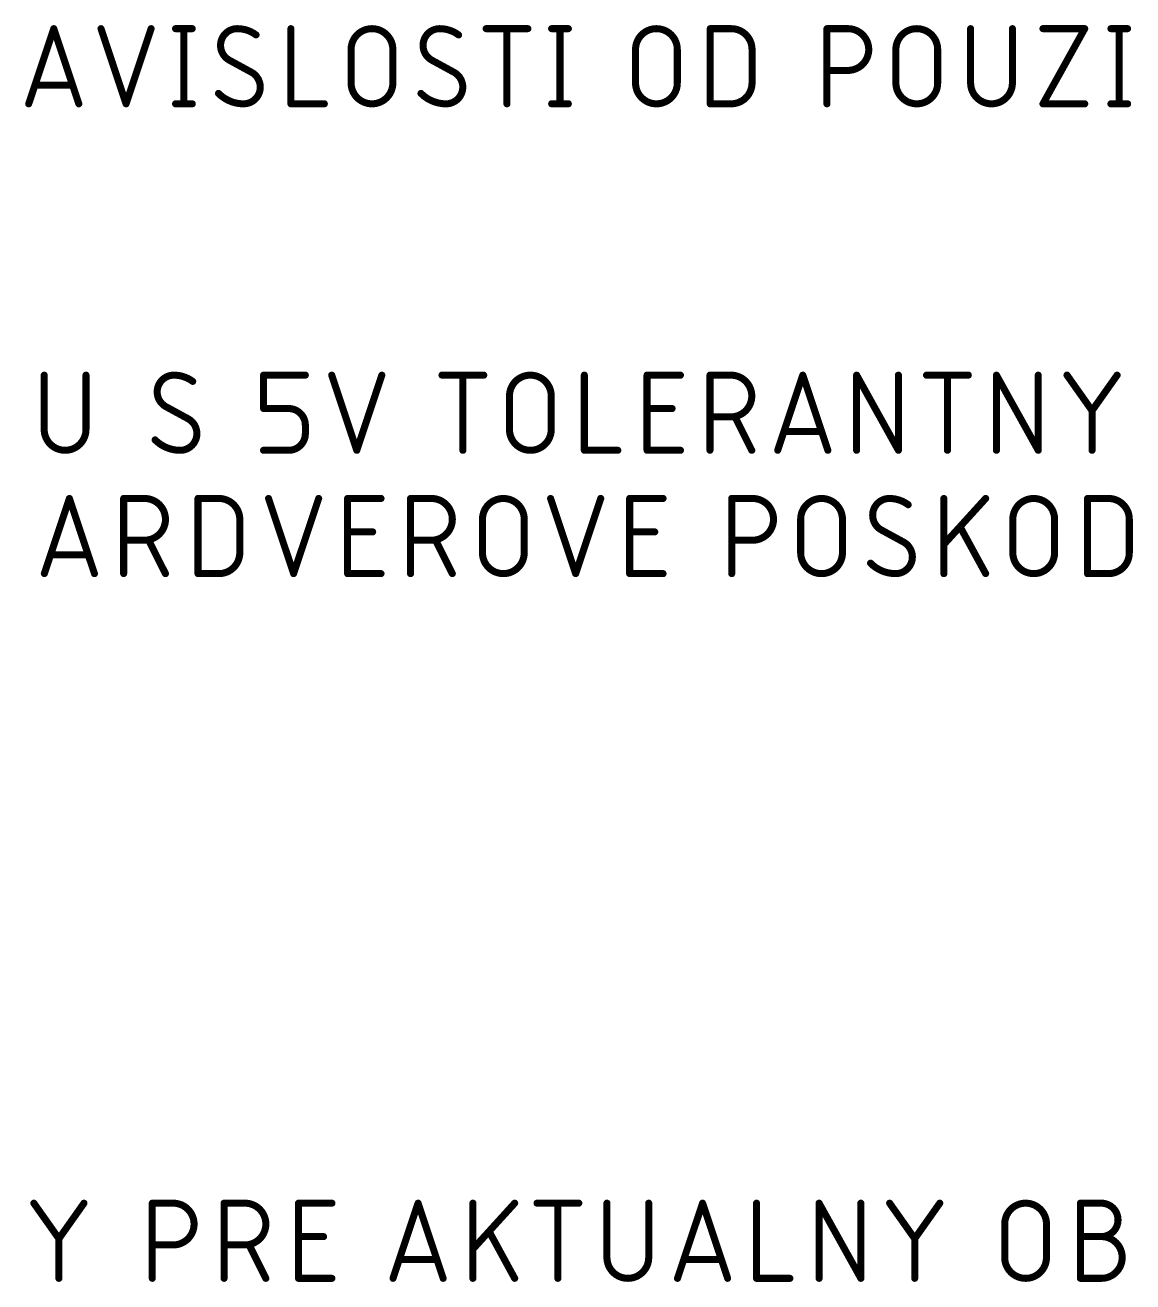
# Model space of a CAD drawing. Extents: x -165 to 95, y -26 to 154.
# Drawn here: x -55.76 to -31.82, y 7.62 to 34.8 of the extents above; entities that cross this region are included whole.
import ezdxf

# ---------------------------------------------------------------- set-up
doc = ezdxf.new("R2010")
doc.units = 0
doc.layers.add('94', color=14, linetype='CONTINUOUS')
doc.layers.add('95', color=250, linetype='CONTINUOUS')

msp = doc.modelspace()

# ---------------------------------------------------------------- linework, layer by layer
at = {"layer": '94', "const_width": 0.1524}
for points in [[(-55.3495, 27.2288), (-55.3495, 26.0548)], [(-54.4463, 26.0548), (-54.4463, 27.2288)], [(-50.608, 26.5063), (-50.608, 27.2288)], [(-50.608, 27.2288), (-49.7049, 27.2288)], [(-49.1352, 27.2288), (-48.5933, 25.6032)], [(-48.5933, 25.6032), (-48.0514, 27.2288)], [(-46.7523, 27.2288), (-45.8492, 27.2288)], [(-46.3007, 25.6032), (-46.3007, 27.2288)], [(-43.6752, 27.2288), (-43.6752, 25.6032)], [(-42.3205, 25.6032), (-42.3205, 27.2288)], [(-42.3205, 27.2288), (-41.598, 27.2288)], [(-40.9596, 25.6032), (-40.9596, 27.2288)], [(-40.9596, 27.2288), (-40.508, 27.2288)], [(-39.4959, 25.6032), (-38.954, 27.2288)], [(-38.954, 27.2288), (-38.4122, 25.6032)], [(-37.7904, 25.6032), (-37.7904, 27.2288)], [(-37.7904, 27.2288), (-36.8873, 25.6032)], [(-36.8873, 25.6032), (-36.8873, 27.2288)], [(-36.2794, 27.2288), (-35.3762, 27.2288)], [(-35.8278, 25.6032), (-35.8278, 27.2288)], [(-34.7683, 25.6032), (-34.7683, 27.2288)], [(-34.7683, 27.2288), (-33.8652, 25.6032)], [(-33.8652, 25.6032), (-33.8652, 27.2288)], [(-33.2434, 27.2288), (-32.7015, 26.4612)], [(-32.7015, 26.4612), (-32.1597, 27.2288)], [(-45.2934, 26.0548), (-45.2934, 26.7772)], [(-44.3903, 26.7772), (-44.3903, 26.0548)], [(-52.2302, 26.2805), (-52.7269, 26.5515)], [(-50.0661, 26.5063), (-50.608, 26.5063)], [(-42.3205, 26.5063), (-41.7786, 26.5063)], [(-40.508, 26.3257), (-40.9596, 26.3257)], [(-40.0565, 25.6032), (-40.4177, 26.3257)], [(-32.7015, 25.6032), (-32.7015, 26.4612)], [(-49.7049, 25.9644), (-49.7049, 26.1451)], [(-38.5476, 26.0096), (-39.3604, 26.0096)], [(-50.608, 25.6032), (-50.0661, 25.6032)], [(-43.6752, 25.6032), (-42.9527, 25.6032)], [(-41.598, 25.6032), (-42.3205, 25.6032)], [(-55.3465, 22.9362), (-54.8046, 24.5618)], [(-54.8046, 24.5618), (-54.2627, 22.9362)], [(-53.6318, 22.9362), (-53.6318, 24.5618)], [(-53.6318, 24.5618), (-53.1802, 24.5618)], [(-52.0257, 22.9362), (-52.0257, 24.5618)], [(-52.0257, 24.5618), (-51.5741, 24.5618)], [(-50.5008, 24.5618), (-49.9589, 22.9362)], [(-49.9589, 22.9362), (-49.417, 24.5618)], [(-48.7923, 22.9362), (-48.7923, 24.5618)], [(-48.7923, 24.5618), (-48.0698, 24.5618)], [(-47.4314, 22.9362), (-47.4314, 24.5618)], [(-47.4314, 24.5618), (-46.9798, 24.5618)], [(-44.4046, 24.5618), (-43.8627, 22.9362)], [(-43.8627, 22.9362), (-43.3209, 24.5618)], [(-42.6961, 22.9362), (-42.6961, 24.5618)], [(-42.6961, 24.5618), (-41.9736, 24.5618)], [(-40.4896, 22.9362), (-40.4896, 24.5618)], [(-40.4896, 24.5618), (-40.038, 24.5618)], [(-35.9044, 22.9362), (-35.9044, 24.5618)], [(-35.0013, 24.5618), (-35.9044, 23.5684)], [(-32.7993, 22.9362), (-32.7993, 24.5618)], [(-32.7993, 24.5618), (-32.3477, 24.5618)], [(-51.1226, 24.1102), (-51.1226, 23.3878)], [(-45.8774, 23.3878), (-45.8774, 24.1102)], [(-44.9743, 24.1102), (-44.9743, 23.3878)], [(-38.9997, 23.3878), (-38.9997, 24.1102)], [(-38.0966, 24.1102), (-38.0966, 23.3878)], [(-36.7662, 23.6135), (-37.2629, 23.8845)], [(-35.0013, 22.9362), (-35.5432, 23.9296)], [(-34.4145, 23.3878), (-34.4145, 24.1102)], [(-33.5114, 24.1102), (-33.5114, 23.3878)], [(-31.8962, 24.1102), (-31.8962, 23.3878)], [(-53.1802, 23.6587), (-53.6318, 23.6587)], [(-52.7287, 22.9362), (-53.0899, 23.6587)], [(-48.7923, 23.8393), (-48.2504, 23.8393)], [(-46.9798, 23.6587), (-47.4314, 23.6587)], [(-46.5283, 22.9362), (-46.8895, 23.6587)], [(-42.6961, 23.8393), (-42.1542, 23.8393)], [(-40.038, 23.6587), (-40.4896, 23.6587)], [(-54.3982, 23.3426), (-55.211, 23.3426)], [(-51.5741, 22.9362), (-52.0257, 22.9362)], [(-48.0698, 22.9362), (-48.7923, 22.9362)], [(-41.9736, 22.9362), (-42.6961, 22.9362)], [(-32.3477, 22.9362), (-32.7993, 22.9362)], [(-55.5737, 9.3218), (-55.0318, 8.5542)], [(-55.0318, 8.5542), (-54.4899, 9.3218)], [(-53.0134, 7.6962), (-53.0134, 9.3218)], [(-53.0134, 9.3218), (-52.5618, 9.3218)], [(-51.4622, 7.6962), (-51.4622, 9.3218)], [(-51.4622, 9.3218), (-51.0106, 9.3218)], [(-49.8531, 7.6962), (-49.8531, 9.3218)], [(-49.8531, 9.3218), (-49.1306, 9.3218)], [(-47.8102, 7.6962), (-47.2683, 9.3218)], [(-47.2683, 9.3218), (-46.7264, 7.6962)], [(-46.0835, 7.6962), (-46.0835, 9.3218)], [(-45.1804, 9.3218), (-46.0835, 8.3284)], [(-44.6978, 9.3218), (-43.7947, 9.3218)], [(-44.2463, 7.6962), (-44.2463, 9.3218)], [(-43.1868, 9.3218), (-43.1868, 8.1478)], [(-42.2837, 8.1478), (-42.2837, 9.3218)], [(-41.6619, 7.6962), (-41.12, 9.3218)], [(-41.12, 9.3218), (-40.5781, 7.6962)], [(-39.9533, 9.3218), (-39.9533, 7.6962)], [(-38.6016, 7.6962), (-38.6016, 9.3218)], [(-38.6016, 9.3218), (-37.6985, 7.6962)], [(-37.6985, 7.6962), (-37.6985, 9.3218)], [(-37.0767, 9.3218), (-36.5348, 8.5542)], [(-36.5348, 8.5542), (-35.993, 9.3218)], [(-32.9533, 7.6962), (-32.9533, 9.3218)], [(-32.9533, 9.3218), (-32.5017, 9.3218)], [(-45.1804, 7.6962), (-45.7223, 8.6896)], [(-34.5896, 8.1478), (-34.5896, 8.8702)], [(-33.6865, 8.8702), (-33.6865, 8.1478)], [(-55.0318, 7.6962), (-55.0318, 8.5542)], [(-52.5618, 8.4187), (-53.0134, 8.4187)], [(-51.0106, 8.4187), (-51.4622, 8.4187)], [(-50.5591, 7.6962), (-50.9203, 8.4187)], [(-49.8531, 8.5993), (-49.3113, 8.5993)], [(-36.5348, 7.6962), (-36.5348, 8.5542)], [(-32.9533, 8.5993), (-32.5017, 8.5993)], [(-46.8619, 8.1026), (-47.6747, 8.1026)], [(-40.7136, 8.1026), (-41.5264, 8.1026)], [(-49.1306, 7.6962), (-49.8531, 7.6962)], [(-39.9533, 7.6962), (-39.2309, 7.6962)], [(-32.5017, 7.6962), (-32.9533, 7.6962)]]:
    msp.add_lwpolyline(points, dxfattribs=at)
at = {"layer": '94'}
for points, const_width in [([(-55.3114, 27.2288, 1), (-55.3876, 27.2288)], 0.0762), ([(-54.4082, 27.2288, 1), (-54.4844, 27.2288)], 0.0762), ([(-52.5463, 27.2288, 0.4142), (-52.9075, 26.8676)], 0.1524), ([(-52.1399, 27.0933, 0.1623), (-52.5463, 27.2288)], 0.1524), ([(-52.5463, 27.2669, 1), (-52.5463, 27.1907)], 0.0762), ([(-52.5463, 27.1907, 1), (-52.5463, 27.2669)], 0.0762), ([(-50.5699, 27.2288, 1), (-50.6461, 27.2288)], 0.0762), ([(-50.608, 27.2669, 1), (-50.608, 27.1907)], 0.0762), ([(-49.7049, 27.1907, 1), (-49.7049, 27.2669)], 0.0762), ([(-49.099, 27.2408, 1), (-49.1713, 27.2168)], 0.0762), ([(-48.0153, 27.2168, 1), (-48.0876, 27.2408)], 0.0762), ([(-46.7523, 27.2669, 1), (-46.7523, 27.1907)], 0.0762), ([(-46.2626, 27.2288, 1), (-46.3388, 27.2288)], 0.0762), ([(-45.8492, 27.1907, 1), (-45.8492, 27.2669)], 0.0762), ([(-44.3903, 26.7772, 1), (-45.2934, 26.7772)], 0.1524), ([(-43.6371, 27.2288, 1), (-43.7133, 27.2288)], 0.0762), ([(-42.2824, 27.2288, 1), (-42.3586, 27.2288)], 0.0762), ([(-42.3205, 27.2669, 1), (-42.3205, 27.1907)], 0.0762), ([(-41.598, 27.1907, 1), (-41.598, 27.2669)], 0.0762), ([(-40.9215, 27.2288, 1), (-40.9977, 27.2288)], 0.0762), ([(-40.9596, 27.2669, 1), (-40.9596, 27.1907)], 0.0762), ([(-40.508, 26.3257, 1), (-40.508, 27.2288)], 0.1524), ([(-40.508, 27.2669, 1), (-40.508, 27.1907)], 0.0762), ([(-40.508, 27.1907, 1), (-40.508, 27.2669)], 0.0762), ([(-38.9179, 27.2408, 1), (-38.9902, 27.2168)], 0.0762), ([(-38.9179, 27.2168, 1), (-38.9902, 27.2408)], 0.0762), ([(-37.7523, 27.2288, 1), (-37.8285, 27.2288)], 0.0762), ([(-37.7571, 27.2473, 1), (-37.8237, 27.2103)], 0.0762), ([(-36.8492, 27.2288, 1), (-36.9254, 27.2288)], 0.0762), ([(-36.2794, 27.2669, 1), (-36.2794, 27.1907)], 0.0762), ([(-35.7897, 27.2288, 1), (-35.8659, 27.2288)], 0.0762), ([(-35.3762, 27.1907, 1), (-35.3762, 27.2669)], 0.0762), ([(-34.7302, 27.2288, 1), (-34.8064, 27.2288)], 0.0762), ([(-34.735, 27.2473, 1), (-34.8016, 27.2103)], 0.0762), ([(-33.8271, 27.2288, 1), (-33.9033, 27.2288)], 0.0762), ([(-33.2123, 27.2508, 1), (-33.2745, 27.2068)], 0.0762), ([(-32.1286, 27.2068, 1), (-32.1908, 27.2508)], 0.0762), ([(-52.9075, 26.8676, 0.2656), (-52.7269, 26.5515)], 0.1524), ([(-52.8694, 26.8676, 1), (-52.9456, 26.8676)], 0.0762), ([(-52.1627, 27.0629, 1), (-52.117, 27.1238)], 0.0762), ([(-52.9456, 26.8676, 1), (-52.8694, 26.8676)], 0.0762), ([(-45.2553, 26.7772, 1), (-45.3315, 26.7772)], 0.0762), ([(-45.3315, 26.7772, 1), (-45.2553, 26.7772)], 0.0762), ([(-44.3522, 26.7772, 1), (-44.4284, 26.7772)], 0.0762), ([(-44.4284, 26.7772, 1), (-44.3522, 26.7772)], 0.0762), ([(-52.7086, 26.5849, 1), (-52.7451, 26.518)], 0.0762), ([(-52.7462, 26.5186, 1), (-52.7075, 26.5843)], 0.0762), ([(-50.608, 26.5444, 1), (-50.608, 26.4682)], 0.0762), ([(-50.6461, 26.5063, 1), (-50.5699, 26.5063)], 0.0762), ([(-49.7049, 26.1451, 0.4142), (-50.0661, 26.5063)], 0.1524), ([(-50.0661, 26.5444, 1), (-50.0661, 26.4682)], 0.0762), ([(-50.0661, 26.4682, 1), (-50.0661, 26.5444)], 0.0762), ([(-42.3205, 26.5444, 1), (-42.3205, 26.4682)], 0.0762), ([(-41.7786, 26.4682, 1), (-41.7786, 26.5444)], 0.0762), ([(-40.9596, 26.3638, 1), (-40.9596, 26.2876)], 0.0762), ([(-40.508, 26.3638, 1), (-40.508, 26.2876)], 0.0762), ([(-40.508, 26.2876, 1), (-40.508, 26.3638)], 0.0762), ([(-40.3836, 26.3427, 1), (-40.4518, 26.3086)], 0.0762), ([(-32.7327, 26.4831, 1), (-32.6704, 26.4392)], 0.0762), ([(-32.6634, 26.4612, 1), (-32.7396, 26.4612)], 0.0762), ([(-32.7327, 26.4392, 1), (-32.6704, 26.4831)], 0.0762), ([(-55.3495, 26.0548, 1), (-54.4463, 26.0548)], 0.1524), ([(-55.3114, 26.0548, 1), (-55.3876, 26.0548)], 0.0762), ([(-55.3876, 26.0548, 1), (-55.3114, 26.0548)], 0.0762), ([(-54.4082, 26.0548, 1), (-54.4844, 26.0548)], 0.0762), ([(-54.4844, 26.0548, 1), (-54.4082, 26.0548)], 0.0762), ([(-52.2108, 26.3134, 1), (-52.2495, 26.2477)], 0.0762), ([(-52.0496, 25.9644, 0.2656), (-52.2302, 26.2805)], 0.1524), ([(-52.2484, 26.2471, 1), (-52.2119, 26.314)], 0.0762), ([(-49.6668, 26.1451, 1), (-49.743, 26.1451)], 0.0762), ([(-49.743, 26.1451, 1), (-49.6668, 26.1451)], 0.0762), ([(-45.2934, 26.0548, 1), (-44.3903, 26.0548)], 0.1524), ([(-45.2553, 26.0548, 1), (-45.3315, 26.0548)], 0.0762), ([(-45.3315, 26.0548, 1), (-45.2553, 26.0548)], 0.0762), ([(-44.3522, 26.0548, 1), (-44.4284, 26.0548)], 0.0762), ([(-44.4284, 26.0548, 1), (-44.3522, 26.0548)], 0.0762), ([(-52.9527, 25.829, 0.2), (-52.4108, 25.6032)], 0.1524), ([(-52.9256, 25.8558, 1), (-52.9797, 25.8021)], 0.0762), ([(-52.4108, 25.6032, 0.4142), (-52.0496, 25.9644)], 0.1524), ([(-52.0115, 25.9644, 1), (-52.0877, 25.9644)], 0.0762), ([(-52.0877, 25.9644, 1), (-52.0115, 25.9644)], 0.0762), ([(-50.0661, 25.6032, 0.4142), (-49.7049, 25.9644)], 0.1524), ([(-49.6668, 25.9644, 1), (-49.743, 25.9644)], 0.0762), ([(-49.743, 25.9644, 1), (-49.6668, 25.9644)], 0.0762), ([(-39.3604, 26.0477, 1), (-39.3604, 25.9715)], 0.0762), ([(-38.5476, 25.9715, 1), (-38.5476, 26.0477)], 0.0762), ([(-52.4108, 25.6413, 1), (-52.4108, 25.5651)], 0.0762), ([(-52.4108, 25.5651, 1), (-52.4108, 25.6413)], 0.0762), ([(-50.608, 25.6413, 1), (-50.608, 25.5651)], 0.0762), ([(-50.0661, 25.6413, 1), (-50.0661, 25.5651)], 0.0762), ([(-50.0661, 25.5651, 1), (-50.0661, 25.6413)], 0.0762), ([(-48.6295, 25.6152, 1), (-48.5572, 25.5912)], 0.0762), ([(-48.6295, 25.5912, 1), (-48.5572, 25.6152)], 0.0762), ([(-46.3388, 25.6032, 1), (-46.2626, 25.6032)], 0.0762), ([(-43.6752, 25.6413, 1), (-43.6752, 25.5651)], 0.0762), ([(-43.7133, 25.6032, 1), (-43.6371, 25.6032)], 0.0762), ([(-42.9527, 25.5651, 1), (-42.9527, 25.6413)], 0.0762), ([(-42.3205, 25.6413, 1), (-42.3205, 25.5651)], 0.0762), ([(-42.3586, 25.6032, 1), (-42.2824, 25.6032)], 0.0762), ([(-41.598, 25.5651, 1), (-41.598, 25.6413)], 0.0762), ([(-40.9977, 25.6032, 1), (-40.9215, 25.6032)], 0.0762), ([(-40.0905, 25.5862, 1), (-40.0224, 25.6202)], 0.0762), ([(-39.5321, 25.6152, 1), (-39.4598, 25.5912)], 0.0762), ([(-38.4483, 25.5912, 1), (-38.376, 25.6152)], 0.0762), ([(-37.8285, 25.6032, 1), (-37.7523, 25.6032)], 0.0762), ([(-36.9254, 25.6032, 1), (-36.8492, 25.6032)], 0.0762), ([(-36.9206, 25.5847, 1), (-36.854, 25.6217)], 0.0762), ([(-35.8659, 25.6032, 1), (-35.7897, 25.6032)], 0.0762), ([(-34.8064, 25.6032, 1), (-34.7302, 25.6032)], 0.0762), ([(-33.9033, 25.6032, 1), (-33.8271, 25.6032)], 0.0762), ([(-33.8985, 25.5847, 1), (-33.8319, 25.6217)], 0.0762), ([(-32.7396, 25.6032, 1), (-32.6634, 25.6032)], 0.0762), ([(-54.7684, 24.5738, 1), (-54.8407, 24.5498)], 0.0762), ([(-54.7684, 24.5498, 1), (-54.8407, 24.5738)], 0.0762), ([(-53.5937, 24.5618, 1), (-53.6699, 24.5618)], 0.0762), ([(-53.6318, 24.5999, 1), (-53.6318, 24.5237)], 0.0762), ([(-53.1802, 23.6587, 1), (-53.1802, 24.5618)], 0.1524), ([(-53.1802, 24.5999, 1), (-53.1802, 24.5237)], 0.0762), ([(-53.1802, 24.5237, 1), (-53.1802, 24.5999)], 0.0762), ([(-51.9876, 24.5618, 1), (-52.0638, 24.5618)], 0.0762), ([(-52.0257, 24.5999, 1), (-52.0257, 24.5237)], 0.0762), ([(-51.1226, 24.1102, 0.4142), (-51.5741, 24.5618)], 0.1524), ([(-51.5741, 24.5999, 1), (-51.5741, 24.5237)], 0.0762), ([(-51.5741, 24.5237, 1), (-51.5741, 24.5999)], 0.0762), ([(-50.4646, 24.5738, 1), (-50.5369, 24.5498)], 0.0762), ([(-49.3809, 24.5498, 1), (-49.4532, 24.5738)], 0.0762), ([(-48.7542, 24.5618, 1), (-48.8304, 24.5618)], 0.0762), ([(-48.7923, 24.5999, 1), (-48.7923, 24.5237)], 0.0762), ([(-48.0698, 24.5237, 1), (-48.0698, 24.5999)], 0.0762), ([(-47.3933, 24.5618, 1), (-47.4695, 24.5618)], 0.0762), ([(-47.4314, 24.5999, 1), (-47.4314, 24.5237)], 0.0762), ([(-46.9798, 23.6587, 1), (-46.9798, 24.5618)], 0.1524), ([(-46.9798, 24.5999, 1), (-46.9798, 24.5237)], 0.0762), ([(-46.9798, 24.5237, 1), (-46.9798, 24.5999)], 0.0762), ([(-44.9743, 24.1102, 1), (-45.8774, 24.1102)], 0.1524), ([(-44.3684, 24.5738, 1), (-44.4407, 24.5498)], 0.0762), ([(-43.2847, 24.5498, 1), (-43.357, 24.5738)], 0.0762), ([(-42.658, 24.5618, 1), (-42.7342, 24.5618)], 0.0762), ([(-42.6961, 24.5999, 1), (-42.6961, 24.5237)], 0.0762), ([(-41.9736, 24.5237, 1), (-41.9736, 24.5999)], 0.0762), ([(-40.4515, 24.5618, 1), (-40.5277, 24.5618)], 0.0762), ([(-40.4896, 24.5999, 1), (-40.4896, 24.5237)], 0.0762), ([(-40.038, 23.6587, 1), (-40.038, 24.5618)], 0.1524), ([(-40.038, 24.5999, 1), (-40.038, 24.5237)], 0.0762), ([(-40.038, 24.5237, 1), (-40.038, 24.5999)], 0.0762), ([(-38.0965, 24.1102, 1), (-38.9997, 24.1102)], 0.1524), ([(-37.0822, 24.5618, 0.4142), (-37.4435, 24.2006)], 0.1524), ([(-36.6758, 24.4263, 0.1623), (-37.0822, 24.5618)], 0.1524), ([(-37.0822, 24.5999, 1), (-37.0822, 24.5237)], 0.0762), ([(-37.0822, 24.5237, 1), (-37.0822, 24.5999)], 0.0762), ([(-36.6987, 24.3959, 1), (-36.653, 24.4568)], 0.0762), ([(-35.8663, 24.5618, 1), (-35.9425, 24.5618)], 0.0762), ([(-34.9731, 24.5362, 1), (-35.0295, 24.5874)], 0.0762), ([(-33.5114, 24.1102, 1), (-34.4145, 24.1102)], 0.1524), ([(-32.7612, 24.5618, 1), (-32.8374, 24.5618)], 0.0762), ([(-32.7993, 24.5999, 1), (-32.7993, 24.5237)], 0.0762), ([(-31.8962, 24.1102, 0.4142), (-32.3477, 24.5618)], 0.1524), ([(-32.3477, 24.5999, 1), (-32.3477, 24.5237)], 0.0762), ([(-32.3477, 24.5237, 1), (-32.3477, 24.5999)], 0.0762), ([(-37.4435, 24.2006, 0.2656), (-37.2629, 23.8845)], 0.1524), ([(-37.4054, 24.2006, 1), (-37.4816, 24.2006)], 0.0762), ([(-37.4816, 24.2006, 1), (-37.4054, 24.2006)], 0.0762), ([(-51.0845, 24.1102, 1), (-51.1607, 24.1102)], 0.0762), ([(-51.1607, 24.1102, 1), (-51.0845, 24.1102)], 0.0762), ([(-45.8393, 24.1102, 1), (-45.9155, 24.1102)], 0.0762), ([(-45.9155, 24.1102, 1), (-45.8393, 24.1102)], 0.0762), ([(-44.9362, 24.1102, 1), (-45.0124, 24.1102)], 0.0762), ([(-45.0124, 24.1102, 1), (-44.9362, 24.1102)], 0.0762), ([(-38.9616, 24.1102, 1), (-39.0378, 24.1102)], 0.0762), ([(-39.0378, 24.1102, 1), (-38.9616, 24.1102)], 0.0762), ([(-38.0585, 24.1102, 1), (-38.1347, 24.1102)], 0.0762), ([(-38.1346, 24.1102, 1), (-38.0584, 24.1102)], 0.0762), ([(-37.2446, 23.9179, 1), (-37.2811, 23.851)], 0.0762), ([(-37.2822, 23.8516, 1), (-37.2435, 23.9173)], 0.0762), ([(-35.5097, 23.9479, 1), (-35.5766, 23.9114)], 0.0762), ([(-34.3764, 24.1102, 1), (-34.4526, 24.1102)], 0.0762), ([(-34.4526, 24.1102, 1), (-34.3764, 24.1102)], 0.0762), ([(-33.4733, 24.1102, 1), (-33.5495, 24.1102)], 0.0762), ([(-33.5495, 24.1102, 1), (-33.4733, 24.1102)], 0.0762), ([(-31.8581, 24.1102, 1), (-31.9343, 24.1102)], 0.0762), ([(-31.9343, 24.1102, 1), (-31.8581, 24.1102)], 0.0762), ([(-53.6318, 23.6968, 1), (-53.6318, 23.6206)], 0.0762), ([(-53.1802, 23.6968, 1), (-53.1802, 23.6206)], 0.0762), ([(-53.1802, 23.6206, 1), (-53.1802, 23.6968)], 0.0762), ([(-53.0558, 23.6757, 1), (-53.124, 23.6416)], 0.0762), ([(-48.7923, 23.8774, 1), (-48.7923, 23.8012)], 0.0762), ([(-48.2504, 23.8012, 1), (-48.2504, 23.8774)], 0.0762), ([(-47.4314, 23.6968, 1), (-47.4314, 23.6206)], 0.0762), ([(-46.9798, 23.6968, 1), (-46.9798, 23.6206)], 0.0762), ([(-46.9798, 23.6206, 1), (-46.9798, 23.6968)], 0.0762), ([(-46.8554, 23.6757, 1), (-46.9236, 23.6416)], 0.0762), ([(-42.6961, 23.8774, 1), (-42.6961, 23.8012)], 0.0762), ([(-42.1542, 23.8012, 1), (-42.1542, 23.8774)], 0.0762), ([(-40.4896, 23.6968, 1), (-40.4896, 23.6206)], 0.0762), ([(-40.038, 23.6968, 1), (-40.038, 23.6206)], 0.0762), ([(-40.038, 23.6206, 1), (-40.038, 23.6968)], 0.0762), ([(-36.7468, 23.6464, 1), (-36.7855, 23.5807)], 0.0762), ([(-36.5855, 23.2974, 0.2656), (-36.7662, 23.6135)], 0.1524), ([(-36.7844, 23.5801, 1), (-36.7479, 23.647)], 0.0762), ([(-55.211, 23.3807, 1), (-55.211, 23.3045)], 0.0762), ([(-54.3982, 23.3045, 1), (-54.3982, 23.3807)], 0.0762), ([(-51.5741, 22.9362, 0.4142), (-51.1226, 23.3878)], 0.1524), ([(-51.0845, 23.3878, 1), (-51.1607, 23.3878)], 0.0762), ([(-51.1607, 23.3878, 1), (-51.0845, 23.3878)], 0.0762), ([(-45.8774, 23.3878, 1), (-44.9743, 23.3878)], 0.1524), ([(-45.8393, 23.3878, 1), (-45.9155, 23.3878)], 0.0762), ([(-45.9155, 23.3878, 1), (-45.8393, 23.3878)], 0.0762), ([(-44.9362, 23.3878, 1), (-45.0124, 23.3878)], 0.0762), ([(-45.0124, 23.3878, 1), (-44.9362, 23.3878)], 0.0762), ([(-38.9997, 23.3878, 1), (-38.0966, 23.3878)], 0.1524), ([(-38.9616, 23.3878, 1), (-39.0378, 23.3878)], 0.0762), ([(-39.0378, 23.3878, 1), (-38.9616, 23.3878)], 0.0762), ([(-38.0585, 23.3878, 1), (-38.1347, 23.3878)], 0.0762), ([(-38.1347, 23.3878, 1), (-38.0585, 23.3878)], 0.0762), ([(-36.9468, 22.9362, 0.4142), (-36.5855, 23.2974)], 0.1524), ([(-36.5474, 23.2974, 1), (-36.6236, 23.2974)], 0.0762), ([(-35.9326, 23.594, 1), (-35.8762, 23.5427)], 0.0762), ([(-34.4145, 23.3878, 1), (-33.5114, 23.3878)], 0.1524), ([(-34.3764, 23.3878, 1), (-34.4526, 23.3878)], 0.0762), ([(-34.4526, 23.3878, 1), (-34.3764, 23.3878)], 0.0762), ([(-33.4733, 23.3878, 1), (-33.5495, 23.3878)], 0.0762), ([(-33.5495, 23.3878, 1), (-33.4733, 23.3878)], 0.0762), ([(-32.3477, 22.9362, 0.4142), (-31.8962, 23.3878)], 0.1524), ([(-31.8581, 23.3878, 1), (-31.9343, 23.3878)], 0.0762), ([(-31.9343, 23.3878, 1), (-31.8581, 23.3878)], 0.0762), ([(-37.4616, 23.1888, 1), (-37.5157, 23.1351)], 0.0762), ([(-37.4886, 23.162, 0.2), (-36.9468, 22.9362)], 0.1524), ([(-36.6236, 23.2974, 1), (-36.5474, 23.2974)], 0.0762), ([(-55.3826, 22.9482, 1), (-55.3103, 22.9242)], 0.0762), ([(-54.2989, 22.9242, 1), (-54.2266, 22.9482)], 0.0762), ([(-53.6699, 22.9362, 1), (-53.5937, 22.9362)], 0.0762), ([(-52.7627, 22.9192, 1), (-52.6946, 22.9532)], 0.0762), ([(-52.0257, 22.9743, 1), (-52.0257, 22.8981)], 0.0762), ([(-52.0638, 22.9362, 1), (-51.9876, 22.9362)], 0.0762), ([(-51.5741, 22.9743, 1), (-51.5741, 22.8981)], 0.0762), ([(-51.5741, 22.8981, 1), (-51.5741, 22.9743)], 0.0762), ([(-49.995, 22.9482, 1), (-49.9228, 22.9242)], 0.0762), ([(-49.995, 22.9242, 1), (-49.9228, 22.9482)], 0.0762), ([(-48.7923, 22.9743, 1), (-48.7923, 22.8981)], 0.0762), ([(-48.8304, 22.9362, 1), (-48.7542, 22.9362)], 0.0762), ([(-48.0698, 22.8981, 1), (-48.0698, 22.9743)], 0.0762), ([(-47.4695, 22.9362, 1), (-47.3933, 22.9362)], 0.0762), ([(-46.5623, 22.9192, 1), (-46.4942, 22.9532)], 0.0762), ([(-43.8989, 22.9482, 1), (-43.8266, 22.9242)], 0.0762), ([(-43.8989, 22.9242, 1), (-43.8266, 22.9482)], 0.0762), ([(-42.6961, 22.9743, 1), (-42.6961, 22.8981)], 0.0762), ([(-42.7342, 22.9362, 1), (-42.658, 22.9362)], 0.0762), ([(-41.9736, 22.8981, 1), (-41.9736, 22.9743)], 0.0762), ([(-40.5277, 22.9362, 1), (-40.4515, 22.9362)], 0.0762), ([(-36.9468, 22.9743, 1), (-36.9468, 22.8981)], 0.0762), ([(-36.9468, 22.8981, 1), (-36.9468, 22.9743)], 0.0762), ([(-35.9425, 22.9362, 1), (-35.8663, 22.9362)], 0.0762), ([(-35.0348, 22.918, 1), (-34.9679, 22.9544)], 0.0762), ([(-32.7993, 22.9743, 1), (-32.7993, 22.8981)], 0.0762), ([(-32.8374, 22.9362, 1), (-32.7612, 22.9362)], 0.0762), ([(-32.3477, 22.9743, 1), (-32.3477, 22.8981)], 0.0762), ([(-32.3477, 22.8981, 1), (-32.3477, 22.9743)], 0.0762), ([(-55.5425, 9.3438, 1), (-55.6048, 9.2998)], 0.0762), ([(-54.4588, 9.2998, 1), (-54.5211, 9.3438)], 0.0762), ([(-52.9753, 9.3218, 1), (-53.0515, 9.3218)], 0.0762), ([(-53.0134, 9.3599, 1), (-53.0134, 9.2837)], 0.0762), ([(-52.5618, 8.4187, 1), (-52.5618, 9.3218)], 0.1524), ([(-52.5618, 9.3599, 1), (-52.5618, 9.2837)], 0.0762), ([(-52.5618, 9.2837, 1), (-52.5618, 9.3599)], 0.0762), ([(-51.4241, 9.3218, 1), (-51.5003, 9.3218)], 0.0762), ([(-51.4622, 9.3599, 1), (-51.4622, 9.2837)], 0.0762), ([(-51.0106, 8.4187, 1), (-51.0106, 9.3218)], 0.1524), ([(-51.0106, 9.3599, 1), (-51.0106, 9.2837)], 0.0762), ([(-51.0106, 9.2837, 1), (-51.0106, 9.3599)], 0.0762), ([(-49.815, 9.3218, 1), (-49.8912, 9.3218)], 0.0762), ([(-49.8531, 9.3599, 1), (-49.8531, 9.2837)], 0.0762), ([(-49.1306, 9.2837, 1), (-49.1306, 9.3599)], 0.0762), ([(-47.2321, 9.3338, 1), (-47.3044, 9.3098)], 0.0762), ([(-47.2321, 9.3098, 1), (-47.3044, 9.3338)], 0.0762), ([(-46.0454, 9.3218, 1), (-46.1216, 9.3218)], 0.0762), ([(-45.1522, 9.2962, 1), (-45.2086, 9.3474)], 0.0762), ([(-44.6978, 9.3599, 1), (-44.6978, 9.2837)], 0.0762), ([(-44.2082, 9.3218, 1), (-44.2844, 9.3218)], 0.0762), ([(-43.7947, 9.2837, 1), (-43.7947, 9.3599)], 0.0762), ([(-43.1487, 9.3218, 1), (-43.2249, 9.3218)], 0.0762), ([(-42.2456, 9.3218, 1), (-42.3218, 9.3218)], 0.0762), ([(-41.0839, 9.3338, 1), (-41.1561, 9.3098)], 0.0762), ([(-41.0839, 9.3098, 1), (-41.1561, 9.3338)], 0.0762), ([(-39.9152, 9.3218, 1), (-39.9914, 9.3218)], 0.0762), ([(-38.5635, 9.3218, 1), (-38.6397, 9.3218)], 0.0762), ([(-38.5683, 9.3403, 1), (-38.6349, 9.3033)], 0.0762), ([(-37.6604, 9.3218, 1), (-37.7366, 9.3218)], 0.0762), ([(-37.0456, 9.3438, 1), (-37.1078, 9.2998)], 0.0762), ([(-35.9618, 9.2998, 1), (-36.0241, 9.3438)], 0.0762), ([(-33.6865, 8.8702, 1), (-34.5896, 8.8702)], 0.1524), ([(-32.9152, 9.3218, 1), (-32.9914, 9.3218)], 0.0762), ([(-32.9533, 9.3599, 1), (-32.9533, 9.2837)], 0.0762), ([(-32.5017, 8.5993, 1), (-32.5017, 9.3218)], 0.1524), ([(-32.5017, 9.3599, 1), (-32.5017, 9.2837)], 0.0762), ([(-32.5017, 9.2837, 1), (-32.5017, 9.3599)], 0.0762), ([(-45.6888, 8.7079, 1), (-45.7557, 8.6714)], 0.0762), ([(-34.5515, 8.8702, 1), (-34.6277, 8.8702)], 0.0762), ([(-34.6277, 8.8702, 1), (-34.5515, 8.8702)], 0.0762), ([(-33.6484, 8.8702, 1), (-33.7246, 8.8702)], 0.0762), ([(-33.7246, 8.8702, 1), (-33.6484, 8.8702)], 0.0762), ([(-54.9937, 8.5542, 1), (-55.0699, 8.5542)], 0.0762), ([(-55.0629, 8.5761, 1), (-55.0007, 8.5322)], 0.0762), ([(-55.0629, 8.5322, 1), (-55.0007, 8.5761)], 0.0762), ([(-53.0134, 8.4568, 1), (-53.0134, 8.3806)], 0.0762), ([(-52.5618, 8.4568, 1), (-52.5618, 8.3806)], 0.0762), ([(-52.5618, 8.3806, 1), (-52.5618, 8.4568)], 0.0762), ([(-51.4622, 8.4568, 1), (-51.4622, 8.3806)], 0.0762), ([(-51.0106, 8.4568, 1), (-51.0106, 8.3806)], 0.0762), ([(-51.0106, 8.3806, 1), (-51.0106, 8.4568)], 0.0762), ([(-50.8862, 8.4357, 1), (-50.9544, 8.4016)], 0.0762), ([(-49.8531, 8.6374, 1), (-49.8531, 8.5612)], 0.0762), ([(-49.3113, 8.5612, 1), (-49.3113, 8.6374)], 0.0762), ([(-36.566, 8.5761, 1), (-36.5037, 8.5322)], 0.0762), ([(-36.4967, 8.5542, 1), (-36.5729, 8.5542)], 0.0762), ([(-36.566, 8.5322, 1), (-36.5037, 8.5761)], 0.0762), ([(-32.9533, 8.6374, 1), (-32.9533, 8.5612)], 0.0762), ([(-32.5017, 7.6962, 1), (-32.5017, 8.5993)], 0.1524), ([(-32.5017, 8.6374, 1), (-32.5017, 8.5612)], 0.0762), ([(-32.5017, 8.6374, 1), (-32.5017, 8.5612)], 0.0762), ([(-32.5017, 8.5612, 1), (-32.5017, 8.6374)], 0.0762), ([(-47.6747, 8.1407, 1), (-47.6747, 8.0645)], 0.0762), ([(-46.8619, 8.0645, 1), (-46.8619, 8.1407)], 0.0762), ([(-46.1117, 8.354, 1), (-46.0553, 8.3027)], 0.0762), ([(-43.1868, 8.1478, 1), (-42.2837, 8.1478)], 0.1524), ([(-43.1487, 8.1478, 1), (-43.2249, 8.1478)], 0.0762), ([(-43.2249, 8.1478, 1), (-43.1487, 8.1478)], 0.0762), ([(-42.2456, 8.1478, 1), (-42.3218, 8.1478)], 0.0762), ([(-42.3218, 8.1478, 1), (-42.2456, 8.1478)], 0.0762), ([(-41.5264, 8.1407, 1), (-41.5264, 8.0645)], 0.0762), ([(-40.7136, 8.0645, 1), (-40.7136, 8.1407)], 0.0762), ([(-34.5896, 8.1478, 1), (-33.6865, 8.1478)], 0.1524), ([(-34.5515, 8.1478, 1), (-34.6277, 8.1478)], 0.0762), ([(-34.6277, 8.1478, 1), (-34.5515, 8.1478)], 0.0762), ([(-33.6484, 8.1478, 1), (-33.7246, 8.1478)], 0.0762), ([(-33.7246, 8.1478, 1), (-33.6484, 8.1478)], 0.0762), ([(-55.0699, 7.6962, 1), (-54.9937, 7.6962)], 0.0762), ([(-53.0515, 7.6962, 1), (-52.9753, 7.6962)], 0.0762), ([(-51.5003, 7.6962, 1), (-51.4241, 7.6962)], 0.0762), ([(-50.5932, 7.6792, 1), (-50.525, 7.7132)], 0.0762), ([(-49.8531, 7.7343, 1), (-49.8531, 7.6581)], 0.0762), ([(-49.8912, 7.6962, 1), (-49.815, 7.6962)], 0.0762), ([(-49.1306, 7.6581, 1), (-49.1306, 7.7343)], 0.0762), ([(-47.8463, 7.7082, 1), (-47.774, 7.6842)], 0.0762), ([(-46.7626, 7.6842, 1), (-46.6903, 7.7082)], 0.0762), ([(-46.1216, 7.6962, 1), (-46.0454, 7.6962)], 0.0762), ([(-45.2139, 7.678, 1), (-45.147, 7.7144)], 0.0762), ([(-44.2844, 7.6962, 1), (-44.2082, 7.6962)], 0.0762), ([(-41.698, 7.7082, 1), (-41.6257, 7.6842)], 0.0762), ([(-40.6143, 7.6842, 1), (-40.542, 7.7082)], 0.0762), ([(-39.9533, 7.7343, 1), (-39.9533, 7.6581)], 0.0762), ([(-39.9914, 7.6962, 1), (-39.9152, 7.6962)], 0.0762), ([(-39.2309, 7.6581, 1), (-39.2309, 7.7343)], 0.0762), ([(-38.6397, 7.6962, 1), (-38.5635, 7.6962)], 0.0762), ([(-37.7366, 7.6962, 1), (-37.6604, 7.6962)], 0.0762), ([(-37.7318, 7.6777, 1), (-37.6652, 7.7147)], 0.0762), ([(-36.5729, 7.6962, 1), (-36.4967, 7.6962)], 0.0762), ([(-32.9533, 7.7343, 1), (-32.9533, 7.6581)], 0.0762), ([(-32.9914, 7.6962, 1), (-32.9152, 7.6962)], 0.0762), ([(-32.5017, 7.7343, 1), (-32.5017, 7.6581)], 0.0762), ([(-32.5017, 7.6581, 1), (-32.5017, 7.7343)], 0.0762)]:
    msp.add_lwpolyline(points, format="xyb", dxfattribs=dict(at, const_width=const_width))
at = {"layer": '95', "const_width": 0.1524}
for points in [[(-55.6851, 33.0962), (-55.1432, 34.7218)], [(-55.1432, 34.7218), (-54.6014, 33.0962)], [(-54.122, 34.7218), (-53.5801, 33.0962)], [(-53.5801, 33.0962), (-53.0382, 34.7218)], [(-52.5102, 34.7218), (-52.149, 34.7218)], [(-52.3296, 34.7218), (-52.3296, 33.0962)], [(-50.0167, 34.7218), (-50.0167, 33.0962)], [(-45.7992, 34.7218), (-44.8961, 34.7218)], [(-45.3477, 33.0962), (-45.3477, 34.7218)], [(-44.382, 34.7218), (-44.0207, 34.7218)], [(-44.2014, 34.7218), (-44.2014, 33.0962)], [(-40.9535, 33.0962), (-40.9535, 34.7218)], [(-40.9535, 34.7218), (-40.502, 34.7218)], [(-38.4314, 33.0962), (-38.4314, 34.7218)], [(-38.4314, 34.7218), (-37.9799, 34.7218)], [(-35.3263, 34.7218), (-35.3263, 33.5478)], [(-34.4232, 33.5478), (-34.4232, 34.7218)], [(-33.7632, 34.7218), (-32.8601, 34.7218)], [(-32.8601, 34.7218), (-33.7632, 33.0962)], [(-32.2938, 34.7218), (-31.9326, 34.7218)], [(-32.1132, 34.7218), (-32.1132, 33.0962)], [(-48.717, 33.5478), (-48.717, 34.2702)], [(-47.8139, 34.2702), (-47.8139, 33.5478)], [(-42.5688, 33.5478), (-42.5688, 34.2702)], [(-41.6657, 34.2702), (-41.6657, 33.5478)], [(-40.0504, 34.2702), (-40.0504, 33.5478)], [(-36.9415, 33.5478), (-36.9415, 34.2702)], [(-36.0384, 34.2702), (-36.0384, 33.5478)], [(-50.8603, 33.7735), (-51.357, 34.0445)], [(-46.4835, 33.7735), (-46.9803, 34.0445)], [(-37.9799, 33.8187), (-38.4314, 33.8187)], [(-54.7368, 33.5026), (-55.5496, 33.5026)], [(-52.5102, 33.0962), (-52.149, 33.0962)], [(-50.0167, 33.0962), (-49.2942, 33.0962)], [(-44.382, 33.0962), (-44.0207, 33.0962)], [(-40.502, 33.0962), (-40.9535, 33.0962)], [(-33.7632, 33.0962), (-32.8601, 33.0962)], [(-32.2938, 33.0962), (-31.9326, 33.0962)]]:
    msp.add_lwpolyline(points, dxfattribs=at)
at = {"layer": '95'}
for points, const_width in [([(-55.1071, 34.7338, 1), (-55.1794, 34.7098)], 0.0762), ([(-55.1071, 34.7098, 1), (-55.1794, 34.7338)], 0.0762), ([(-54.0858, 34.7338, 1), (-54.1581, 34.7098)], 0.0762), ([(-53.0021, 34.7098, 1), (-53.0744, 34.7338)], 0.0762), ([(-52.5102, 34.7599, 1), (-52.5102, 34.6837)], 0.0762), ([(-52.2915, 34.7218, 1), (-52.3677, 34.7218)], 0.0762), ([(-52.149, 34.6837, 1), (-52.149, 34.7599)], 0.0762), ([(-51.1764, 34.7218, 0.4142), (-51.5376, 34.3606)], 0.1524), ([(-50.77, 34.5863, 0.1623), (-51.1764, 34.7218)], 0.1524), ([(-51.1764, 34.7599, 1), (-51.1764, 34.6837)], 0.0762), ([(-51.1764, 34.6837, 1), (-51.1764, 34.7599)], 0.0762), ([(-49.9786, 34.7218, 1), (-50.0548, 34.7218)], 0.0762), ([(-47.8139, 34.2702, 1), (-48.717, 34.2702)], 0.1524), ([(-46.7996, 34.7218, 0.4142), (-47.1609, 34.3606)], 0.1524), ([(-46.3932, 34.5863, 0.1623), (-46.7996, 34.7218)], 0.1524), ([(-46.7996, 34.7599, 1), (-46.7996, 34.6837)], 0.0762), ([(-46.7996, 34.6837, 1), (-46.7996, 34.7599)], 0.0762), ([(-45.7992, 34.7599, 1), (-45.7992, 34.6837)], 0.0762), ([(-45.3096, 34.7218, 1), (-45.3858, 34.7218)], 0.0762), ([(-44.8961, 34.6837, 1), (-44.8961, 34.7599)], 0.0762), ([(-44.382, 34.7599, 1), (-44.382, 34.6837)], 0.0762), ([(-44.1633, 34.7218, 1), (-44.2395, 34.7218)], 0.0762), ([(-44.0207, 34.6837, 1), (-44.0207, 34.7599)], 0.0762), ([(-41.6657, 34.2702, 1), (-42.5688, 34.2702)], 0.1524), ([(-40.9154, 34.7218, 1), (-40.9916, 34.7218)], 0.0762), ([(-40.9535, 34.7599, 1), (-40.9535, 34.6837)], 0.0762), ([(-40.0504, 34.2702, 0.4142), (-40.502, 34.7218)], 0.1524), ([(-40.502, 34.7599, 1), (-40.502, 34.6837)], 0.0762), ([(-40.502, 34.6837, 1), (-40.502, 34.7599)], 0.0762), ([(-38.3933, 34.7218, 1), (-38.4695, 34.7218)], 0.0762), ([(-38.4314, 34.7599, 1), (-38.4314, 34.6837)], 0.0762), ([(-37.9799, 33.8187, 1), (-37.9799, 34.7218)], 0.1524), ([(-37.9799, 34.7599, 1), (-37.9799, 34.6837)], 0.0762), ([(-37.9799, 34.6837, 1), (-37.9799, 34.7599)], 0.0762), ([(-36.0384, 34.2702, 1), (-36.9415, 34.2702)], 0.1524), ([(-35.2882, 34.7218, 1), (-35.3644, 34.7218)], 0.0762), ([(-34.3851, 34.7218, 1), (-34.4613, 34.7218)], 0.0762), ([(-33.7632, 34.7599, 1), (-33.7632, 34.6837)], 0.0762), ([(-32.8268, 34.7033, 1), (-32.8934, 34.7403)], 0.0762), ([(-32.8601, 34.6837, 1), (-32.8601, 34.7599)], 0.0762), ([(-32.2938, 34.7599, 1), (-32.2938, 34.6837)], 0.0762), ([(-32.0751, 34.7218, 1), (-32.1513, 34.7218)], 0.0762), ([(-31.9326, 34.6837, 1), (-31.9326, 34.7599)], 0.0762), ([(-50.7928, 34.5559, 1), (-50.7471, 34.6168)], 0.0762), ([(-46.4161, 34.5559, 1), (-46.3704, 34.6168)], 0.0762), ([(-51.5376, 34.3606, 0.2656), (-51.357, 34.0445)], 0.1524), ([(-51.4995, 34.3606, 1), (-51.5757, 34.3606)], 0.0762), ([(-51.5757, 34.3606, 1), (-51.4995, 34.3606)], 0.0762), ([(-48.6789, 34.2702, 1), (-48.7551, 34.2702)], 0.0762), ([(-48.7551, 34.2702, 1), (-48.6789, 34.2702)], 0.0762), ([(-47.7758, 34.2702, 1), (-47.852, 34.2702)], 0.0762), ([(-47.852, 34.2702, 1), (-47.7758, 34.2702)], 0.0762), ([(-47.1609, 34.3606, 0.2656), (-46.9803, 34.0445)], 0.1524), ([(-47.1228, 34.3606, 1), (-47.199, 34.3606)], 0.0762), ([(-47.199, 34.3606, 1), (-47.1228, 34.3606)], 0.0762), ([(-42.5307, 34.2702, 1), (-42.6069, 34.2702)], 0.0762), ([(-42.6069, 34.2702, 1), (-42.5307, 34.2702)], 0.0762), ([(-41.6276, 34.2702, 1), (-41.7038, 34.2702)], 0.0762), ([(-41.7038, 34.2702, 1), (-41.6276, 34.2702)], 0.0762), ([(-40.0123, 34.2702, 1), (-40.0885, 34.2702)], 0.0762), ([(-40.0885, 34.2702, 1), (-40.0123, 34.2702)], 0.0762), ([(-36.9034, 34.2702, 1), (-36.9796, 34.2702)], 0.0762), ([(-36.9796, 34.2702, 1), (-36.9034, 34.2702)], 0.0762), ([(-36.0003, 34.2702, 1), (-36.0765, 34.2702)], 0.0762), ([(-36.0765, 34.2702, 1), (-36.0003, 34.2702)], 0.0762), ([(-51.3387, 34.0779, 1), (-51.3752, 34.011)], 0.0762), ([(-51.3763, 34.0116, 1), (-51.3377, 34.0773)], 0.0762), ([(-46.962, 34.0779, 1), (-46.9985, 34.011)], 0.0762), ([(-46.9996, 34.0116, 1), (-46.9609, 34.0773)], 0.0762), ([(-50.8409, 33.8064, 1), (-50.8796, 33.7407)], 0.0762), ([(-50.6797, 33.4574, 0.2656), (-50.8603, 33.7735)], 0.1524), ([(-50.8785, 33.7401, 1), (-50.842, 33.807)], 0.0762), ([(-46.4642, 33.8064, 1), (-46.5029, 33.7407)], 0.0762), ([(-46.3029, 33.4574, 0.2656), (-46.4835, 33.7735)], 0.1524), ([(-46.5018, 33.7401, 1), (-46.4653, 33.807)], 0.0762), ([(-38.4314, 33.8568, 1), (-38.4314, 33.7806)], 0.0762), ([(-37.9799, 33.8568, 1), (-37.9799, 33.7806)], 0.0762), ([(-37.9799, 33.7806, 1), (-37.9799, 33.8568)], 0.0762), ([(-55.5496, 33.5407, 1), (-55.5496, 33.4645)], 0.0762), ([(-54.7368, 33.4645, 1), (-54.7368, 33.5407)], 0.0762), ([(-51.0409, 33.0962, 0.4142), (-50.6797, 33.4574)], 0.1524), ([(-50.6416, 33.4574, 1), (-50.7178, 33.4574)], 0.0762), ([(-50.7178, 33.4574, 1), (-50.6416, 33.4574)], 0.0762), ([(-48.717, 33.5478, 1), (-47.8139, 33.5478)], 0.1524), ([(-48.6789, 33.5478, 1), (-48.7551, 33.5478)], 0.0762), ([(-48.7551, 33.5478, 1), (-48.6789, 33.5478)], 0.0762), ([(-47.7758, 33.5478, 1), (-47.852, 33.5478)], 0.0762), ([(-47.852, 33.5478, 1), (-47.7758, 33.5478)], 0.0762), ([(-46.6642, 33.0962, 0.4142), (-46.3029, 33.4574)], 0.1524), ([(-46.2648, 33.4574, 1), (-46.341, 33.4574)], 0.0762), ([(-46.341, 33.4574, 1), (-46.2648, 33.4574)], 0.0762), ([(-42.5688, 33.5478, 1), (-41.6657, 33.5478)], 0.1524), ([(-42.5307, 33.5478, 1), (-42.6069, 33.5478)], 0.0762), ([(-42.6069, 33.5478, 1), (-42.5307, 33.5478)], 0.0762), ([(-41.6276, 33.5478, 1), (-41.7038, 33.5478)], 0.0762), ([(-41.7038, 33.5478, 1), (-41.6276, 33.5478)], 0.0762), ([(-40.502, 33.0962, 0.4142), (-40.0504, 33.5478)], 0.1524), ([(-40.0123, 33.5478, 1), (-40.0885, 33.5478)], 0.0762), ([(-40.0885, 33.5478, 1), (-40.0123, 33.5478)], 0.0762), ([(-36.9415, 33.5478, 1), (-36.0384, 33.5478)], 0.1524), ([(-36.9034, 33.5478, 1), (-36.9796, 33.5478)], 0.0762), ([(-36.9796, 33.5478, 1), (-36.9034, 33.5478)], 0.0762), ([(-36.0003, 33.5478, 1), (-36.0765, 33.5478)], 0.0762), ([(-36.0765, 33.5478, 1), (-36.0003, 33.5478)], 0.0762), ([(-35.3263, 33.5478, 1), (-34.4232, 33.5478)], 0.1524), ([(-35.2882, 33.5478, 1), (-35.3644, 33.5478)], 0.0762), ([(-35.3644, 33.5478, 1), (-35.2882, 33.5478)], 0.0762), ([(-34.3851, 33.5478, 1), (-34.4613, 33.5478)], 0.0762), ([(-34.4613, 33.5478, 1), (-34.3851, 33.5478)], 0.0762), ([(-52.5102, 33.1343, 1), (-52.5102, 33.0581)], 0.0762), ([(-52.149, 33.0581, 1), (-52.149, 33.1343)], 0.0762), ([(-51.5828, 33.322, 0.2), (-51.0409, 33.0962)], 0.1524), ([(-51.5557, 33.3488, 1), (-51.6098, 33.2951)], 0.0762), ([(-51.0409, 33.1343, 1), (-51.0409, 33.0581)], 0.0762), ([(-51.0409, 33.0581, 1), (-51.0409, 33.1343)], 0.0762), ([(-50.0167, 33.1343, 1), (-50.0167, 33.0581)], 0.0762), ([(-49.2942, 33.0581, 1), (-49.2942, 33.1343)], 0.0762), ([(-47.179, 33.3488, 1), (-47.2331, 33.2951)], 0.0762), ([(-47.206, 33.322, 0.2), (-46.6642, 33.0962)], 0.1524), ([(-46.6642, 33.1343, 1), (-46.6642, 33.0581)], 0.0762), ([(-46.6642, 33.0581, 1), (-46.6642, 33.1343)], 0.0762), ([(-44.382, 33.1343, 1), (-44.382, 33.0581)], 0.0762), ([(-44.0207, 33.0581, 1), (-44.0207, 33.1343)], 0.0762), ([(-40.9535, 33.1343, 1), (-40.9535, 33.0581)], 0.0762), ([(-40.502, 33.1343, 1), (-40.502, 33.0581)], 0.0762), ([(-40.502, 33.0581, 1), (-40.502, 33.1343)], 0.0762), ([(-33.7632, 33.1343, 1), (-33.7632, 33.0581)], 0.0762), ([(-32.8601, 33.0581, 1), (-32.8601, 33.1343)], 0.0762), ([(-32.2938, 33.1343, 1), (-32.2938, 33.0581)], 0.0762), ([(-31.9326, 33.0581, 1), (-31.9326, 33.1343)], 0.0762), ([(-55.7212, 33.1082, 1), (-55.6489, 33.0842)], 0.0762), ([(-54.6375, 33.0842, 1), (-54.5652, 33.1082)], 0.0762), ([(-53.6162, 33.1082, 1), (-53.544, 33.0842)], 0.0762), ([(-53.6162, 33.0842, 1), (-53.544, 33.1082)], 0.0762), ([(-52.3677, 33.0962, 1), (-52.2915, 33.0962)], 0.0762), ([(-50.0548, 33.0962, 1), (-49.9786, 33.0962)], 0.0762), ([(-45.3858, 33.0962, 1), (-45.3096, 33.0962)], 0.0762), ([(-44.2395, 33.0962, 1), (-44.1633, 33.0962)], 0.0762), ([(-40.9916, 33.0962, 1), (-40.9154, 33.0962)], 0.0762), ([(-38.4695, 33.0962, 1), (-38.3933, 33.0962)], 0.0762), ([(-33.7965, 33.1147, 1), (-33.7299, 33.0777)], 0.0762), ([(-32.1513, 33.0962, 1), (-32.0751, 33.0962)], 0.0762)]:
    msp.add_lwpolyline(points, format="xyb", dxfattribs=dict(at, const_width=const_width))

doc.saveas('drawing.dxf')
